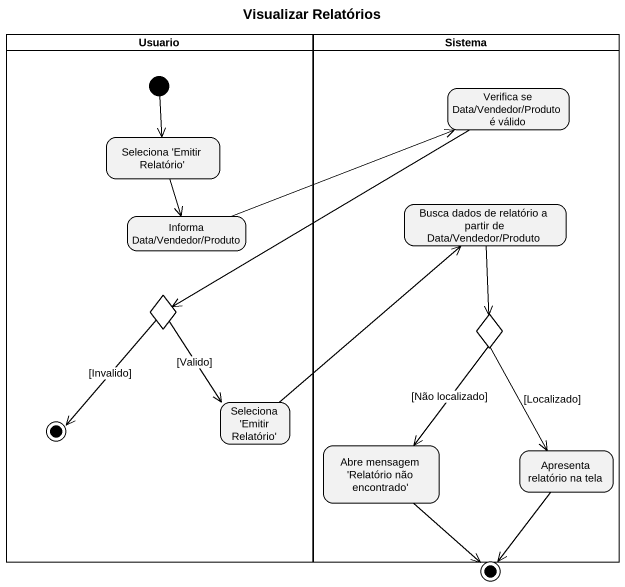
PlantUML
@startuml
title Visualizar Relatórios
hide empty description
state Usuario <<partition>> {
  state "Seleciona 'Emitir Relatório'" as Seleciona_Emitir_Relatório
  state "Informa Data/Vendedor/Produto" as Informa_Data_Vendedor
  state choice1 <<choice>>
  state "Seleciona 'Emitir Relatório'" as Seleciona_Emitir_Relatório_2
  [*] --> Seleciona_Emitir_Relatório
  choice1 --> [*] : [Invalido]
}
state Sistema <<partition>> {
  state "Verifica se Data/Vendedor/Produto é válido" as Verifica_se_Data_Vendedor
  state "Busca dados de relatório a partir de Data/Vendedor/Produto" as Busca_dados_de_relatório_a
  state choice2 <<choice>>
  state "Abre mensagem 'Relatório não encontrado'" as Abre_mensagem_Relatório_não
  state "Apresenta relatório na tela" as Apresenta_relatório_na_tela
}
state final2 <<end>>
Verifica_se_Data_Vendedor -left-> choice1
Seleciona_Emitir_Relatório --> Informa_Data_Vendedor
Informa_Data_Vendedor -right-> Verifica_se_Data_Vendedor
Busca_dados_de_relatório_a --> choice2
choice1 --> Seleciona_Emitir_Relatório_2 : [Valido]
choice2 --> Abre_mensagem_Relatório_não : [Não localizado]
choice2 --> Apresenta_relatório_na_tela : [Localizado]
Seleciona_Emitir_Relatório_2 -up-> Busca_dados_de_relatório_a
Abre_mensagem_Relatório_não --> final2
Apresenta_relatório_na_tela --> final2
@enduml
